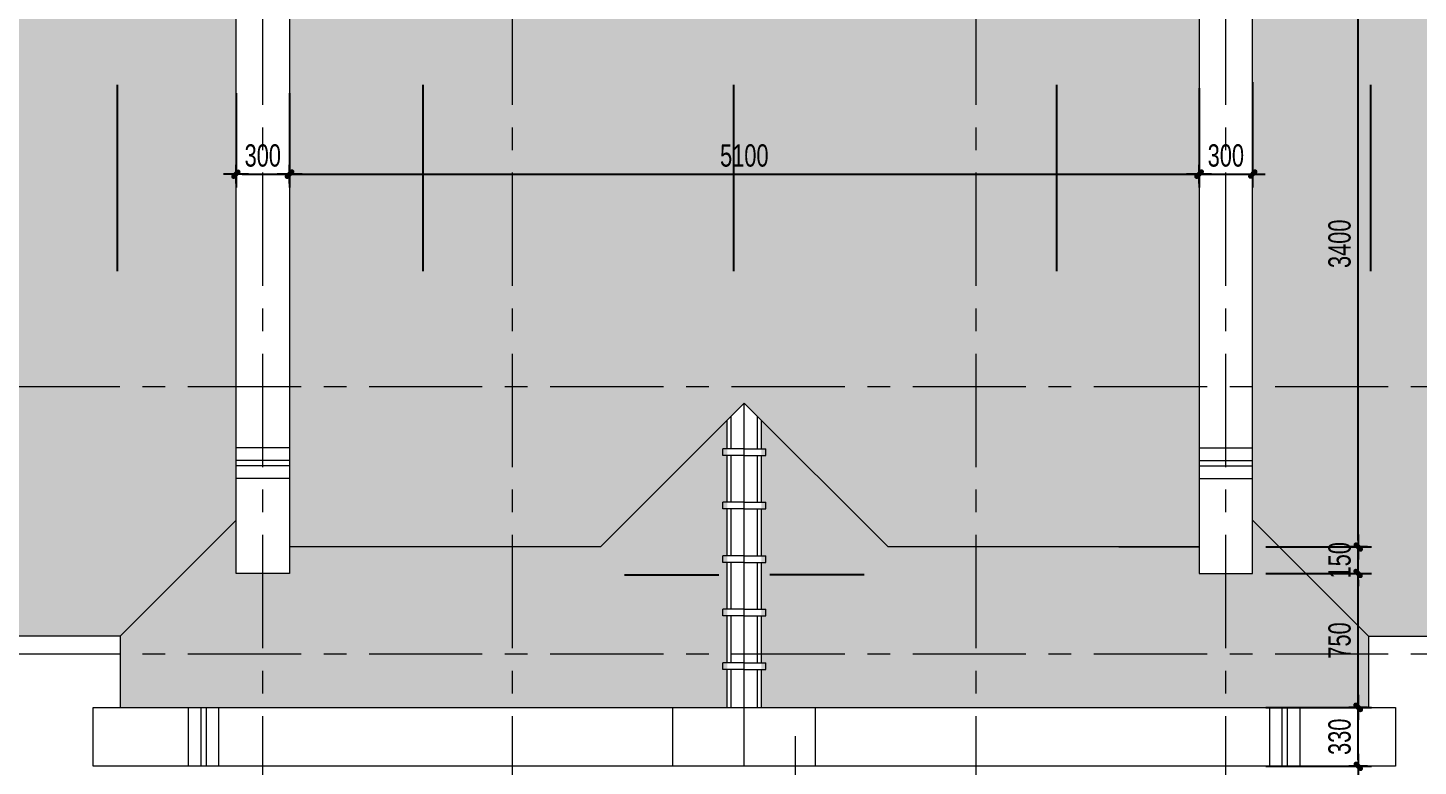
# Model space of a CAD drawing. Header units: inches. Extents: x 88947 to 296847, y 35049 to 161062.
# Drawn here: x 158844 to 166640, y 42075 to 46216 of the extents above; entities that cross this region are included whole.
import ezdxf
from ezdxf.xclip import XClip

# ---------------------------------------------------------------- set-up
doc = ezdxf.new("R2010")
doc.units = ezdxf.units.IN
doc.header["$MEASUREMENT"] = 0
doc.header["$XCLIPFRAME"] = 0
doc.header["$PDMODE"] = 1
doc.linetypes.add('ACAD_ISO03W100', pattern=[30, 12, -18])
doc.linetypes.add('CENTER', pattern=[50.8, 31.75, -6.35, 6.35, -6.35])
for name, color, linetype, lineweight in [('A-Dims', 145, 'Continuous', 25), ('CUA', 42, 'Continuous', 20), ('DIM', 7, 'Continuous', 25), ('HACTH', 8, 'Continuous', 5), ('NETMANH', 192, 'Continuous', 18), ('netthay', 254, 'Continuous', 25), ('THAY', 3, 'Continuous', 18), ('TRUC', 252, 'ACAD_ISO03W100', 13)]:
    doc.layers.add(name, color=color, linetype=linetype, lineweight=lineweight)
doc.styles.add('VNI-HELVE-CONDENSE', font='VNARIAL.TTF', dxfattribs={"width": 0.7})
doc.dimstyles.new('TAS-100', dxfattribs={"dimscale": 50, "dimtxt": 2.5, "dimasz": 0.7, "dimexe": 1.5, "dimexo": 1.5, "dimgap": 0.8, "dimtad": 1, "dimdec": 0, "dimzin": 3, "dimdsep": 46, "dimtxsty": 'VNI-HELVE-CONDENSE', "dimblk": 'TICK', "dimcen": 2.5, "dimclrt": 71, "dimazin": 2, "dimtfac": 0.75, "dimtdec": 0, "dimtix": 1, "dimtmove": 2, "dimatfit": 2, "dimldrblk": 'TICK123', "dimfxl": 1.5, "dimtolj": 1, "dimtzin": 0, "dimarcsym": 0})
doc.dimstyles.new('TL 100', dxfattribs={"dimscale": 100, "dimtxt": 1.25, "dimasz": 0.5, "dimexe": 1, "dimexo": 1, "dimgap": 0.5, "dimtad": 1, "dimdec": 0, "dimzin": 3, "dimdsep": 46, "dimtxsty": 'VNI-HELVE-CONDENSE', "dimblk": 'DOT', "dimcen": 2, "dimclrt": 7, "dimazin": 2, "dimtfac": 0.75, "dimtdec": 0, "dimtix": 1, "dimtmove": 2, "dimatfit": 2, "dimfxl": 1.5, "dimtolj": 1, "dimtzin": 0, "dimarcsym": 0})
pattern_1 = [(90, (158903.4, 42579.13), (-100, 200), [25, -175]), (90, (158890.9, 42579.13), (-100, 200), [25, -75]), (90, (158878.4, 42679.13), (-100, 200), [25, -175]), (90, (158940.9, 42529.13), (-100, 200), [12.5, -100, 12.5, -75]), (135, (158915.9, 42541.635), (-100, 6e-15), [17.6777, -265.165]), (135, (158878.4, 42529.135), (-100, 6e-15), [12.63, -270.2127]), (135, (158865.9, 42529.135), (-100, 6e-15), [15.15, -267.6927]), (225, (158865.9, 42654.135), (-100, 6e-15), [15.15, -267.6927]), (225, (158878.4, 42654.135), (-100, 6e-15), [12.63, -270.2127]), (225, (158915.9, 42641.635), (-100, 6e-15), [17.6777, -265.165]), (116.565, (158915.9, 42554.135), (-100, 5e-05), [27.951, -195.656]), (116.565, (158903.4, 42554.135), (-100, 5e-05), [27.951, -195.656]), (116.565, (158890.9, 42504.135), (-100, 5e-05), [27.951, -195.656]), (116.565, (158878.4, 42504.135), (-100, 5e-05), [27.951, -195.656]), (153.43495, (158940.9, 42529.135), (-100, -5e-05), [27.951, -419.2627]), (153.43495, (158940.9, 42541.635), (-100, -5e-05), [27.951, -419.2627]), (206.56505, (158940.9, 42641.635), (-100, 5e-05), [27.951, -419.2627]), (206.56505, (158940.9, 42654.135), (-100, 5e-05), [27.951, -419.2627]), (243.435, (158915.9, 42629.135), (-100, -5e-05), [27.951, -195.656]), (243.435, (158903.4, 42629.135), (-100, -5e-05), [27.951, -195.656]), (243.435, (158890.9, 42679.135), (-100, -5e-05), [27.951, -195.656]), (243.435, (158878.4, 42679.135), (-100, -5e-05), [27.951, -195.656]), (172.87498, (158940.902, 42529.135), (-100.000016, -2.5e-05), [100.7782, -1511.6733]), (187.12502, (158940.902, 42654.135), (-100.000016, 2.5e-05), [100.7782, -1511.6733])]

# ---------------------------------------------------------------- blocks, each defined once
blk = doc.blocks.new('_Dot')
at = {"layer": 'netthay', "color": 0, "lineweight": -2}
blk.add_line((-0.5, 0), (-1, 0), dxfattribs=at)
at = {"layer": 'netthay', "color": 0, "const_width": 0.5}
blk.add_lwpolyline([(-0.25, 0, 1), (0.25, 0, 1)], format="xyb", close=True, dxfattribs=at)
blk = doc.blocks.new('TICK')
at = {"layer": 'A-Dims', "color": 1}
for p, q in [((-2, 0), (2, 0)), ((0, 1.5), (0, -1.5))]:
    blk.add_line(p, q, dxfattribs=at)
at = {"layer": 'A-Dims', "color": 1, "const_width": 0.788}
blk.add_lwpolyline([(-0.33, -0.35), (0.38, 0.38)], dxfattribs=at)
at = {"layer": 'A-Dims', "color": 1, "const_width": 0.394}
for points in [[(0.24, 0.52, -0.414214), (0.52, 0.52, -1)], [(0.52, 0.52, -0.414214), (0.52, 0.24, -1)], [(-0.47, -0.21, 0.414214), (-0.47, -0.49, 1)], [(-0.47, -0.49, 0.414214), (-0.19, -0.49, 1)]]:
    blk.add_lwpolyline(points, format="xyb", dxfattribs=at)
blk = doc.blocks.new('*D3003')
at = {"layer": 'Defpoints', "color": 0}
for p in [(160011.3, 45923.7), (160311.3, 45923.7), (160311.3, 45395.3)]:
    blk.add_point(p, dxfattribs=at)
at = {"layer": 'DIM', "color": 0, "lineweight": -2}
for p, q in [((160011.3, 45848.7), (160011.3, 45320.3)), ((160311.3, 45848.7), (160311.3, 45320.3)), ((160046.3, 45395.3), (160276.3, 45395.3))]:
    blk.add_line(p, q, dxfattribs=at)
at = {"layer": 'DIM', "color": 0, "lineweight": -2, "xscale": 35, "yscale": 35, "zscale": 35, "rotation": 180}
blk.add_blockref('TICK', (160011.3, 45395.3), dxfattribs=at)
at = {"layer": 'DIM', "color": 0, "lineweight": -2, "xscale": 35, "yscale": 35, "zscale": 35}
blk.add_blockref('TICK', (160311.3, 45395.3), dxfattribs=at)
at = {"layer": 'DIM', "color": 71, "insert": (160161.3, 45499.2), "char_height": 125, "attachment_point": 5, "style": 'VNI-HELVE-CONDENSE'}
blk.add_mtext('\\A1;300', dxfattribs=at)
blk = doc.blocks.new('TICK123')
at = {"layer": 'A-Dims', "color": 1}
blk.add_lwpolyline([(0.05, 0, 0, 0.84, 0), (-2.11, 0, 8.4, 8.4, 0)], format="xyseb", dxfattribs=at)
blk = doc.blocks.new('*D3004')
at = {"layer": 'Defpoints', "color": 0}
for p in [(160311.3, 45876.6), (165411.3, 45876.6), (165411.3, 45395.3)]:
    blk.add_point(p, dxfattribs=at)
at = {"layer": 'DIM', "color": 0, "lineweight": -2}
for p, q in [((160311.3, 45801.6), (160311.3, 45320.3)), ((165411.3, 45801.6), (165411.3, 45320.3)), ((160346.3, 45395.3), (165376.3, 45395.3))]:
    blk.add_line(p, q, dxfattribs=at)
at = {"layer": 'DIM', "color": 0, "lineweight": -2, "xscale": 35, "yscale": 35, "zscale": 35, "rotation": 180}
blk.add_blockref('TICK', (160311.3, 45395.3), dxfattribs=at)
at = {"layer": 'DIM', "color": 0, "lineweight": -2, "xscale": 35, "yscale": 35, "zscale": 35}
blk.add_blockref('TICK', (165411.3, 45395.3), dxfattribs=at)
at = {"layer": 'DIM', "color": 71, "insert": (162861.3, 45499.1), "char_height": 125, "attachment_point": 5, "style": 'VNI-HELVE-CONDENSE'}
blk.add_mtext('\\A1;5100', dxfattribs=at)
blk = doc.blocks.new('*D3005')
at = {"layer": 'Defpoints', "color": 0}
for p in [(165411.3, 45951.6), (165711.3, 45986.4), (165711.3, 45395.3)]:
    blk.add_point(p, dxfattribs=at)
at = {"layer": 'DIM', "color": 0, "lineweight": -2}
for p, q in [((165411.3, 45876.6), (165411.3, 45320.3)), ((165711.3, 45911.4), (165711.3, 45320.3)), ((165446.3, 45395.3), (165676.3, 45395.3))]:
    blk.add_line(p, q, dxfattribs=at)
at = {"layer": 'DIM', "color": 0, "lineweight": -2, "xscale": 35, "yscale": 35, "zscale": 35, "rotation": 180}
blk.add_blockref('TICK', (165411.3, 45395.3), dxfattribs=at)
at = {"layer": 'DIM', "color": 0, "lineweight": -2, "xscale": 35, "yscale": 35, "zscale": 35}
blk.add_blockref('TICK', (165711.3, 45395.3), dxfattribs=at)
at = {"layer": 'DIM', "color": 71, "insert": (165561.3, 45499.2), "char_height": 125, "attachment_point": 5, "style": 'VNI-HELVE-CONDENSE'}
blk.add_mtext('\\A1;300', dxfattribs=at)
blk = doc.blocks.new('A$C02956A0F')
at = {"layer": 'THAY'}
for p, q in [((0, 95.6), (263, 95.6)), ((263, 0), (263, 120.3)), ((263, 120.3), (300, 120.3)), ((300, 95.6), (563, 95.6)), ((563, 0), (563, 120.3)), ((563, 120.3), (600, 120.3)), ((600, 95.6), (863, 95.6)), ((863, 0), (863, 120.3)), ((863, 120.3), (900, 120.3)), ((900, 95.6), (1163, 95.6)), ((1163, 0), (1163, 120.3)), ((1163, 120.3), (1200, 120.3)), ((1200, 95.6), (1463, 95.6)), ((1463, 0), (1463, 120.3)), ((1463, 120.3), (1500, 120.3)), ((1500, 95.6), (1763, 95.6)), ((1763, 0), (1763, 120.3)), ((1763, 120.3), (1800, 120.3)), ((1800, 95.6), (2063, 95.6)), ((2063, 0), (2063, 120.3)), ((2063, 120.3), (2100, 120.3)), ((2100, 95.6), (2363, 95.6)), ((2363, 0), (2363, 120.3)), ((2363, 120.3), (2400, 120.3)), ((2400, 95.6), (2663, 95.6)), ((2663, 0), (2663, 120.3)), ((2663, 120.3), (2700, 120.3)), ((2700, 95.6), (2963, 95.6)), ((2963, 0), (2963, 120.3)), ((2963, 120.3), (3000, 120.3)), ((3000, 95.6), (3263, 95.6)), ((3263, 0), (3263, 120.3)), ((3263, 120.3), (3300, 120.3)), ((3300, 95.6), (3563, 95.6)), ((3563, 0), (3563, 120.3)), ((3563, 120.3), (3600, 120.3)), ((3600, 95.6), (3863, 95.6)), ((3863, 0), (3863, 120.3)), ((3863, 120.3), (3900, 120.3)), ((3900, 95.6), (4162.9, 95.6)), ((4162.9, 0), (4162.9, 120.3)), ((4162.9, 120.3), (4200, 120.3)), ((4200, 95.6), (4462.9, 95.6)), ((4462.9, 0), (4462.9, 120.3)), ((4462.9, 120.3), (4500, 120.3)), ((4500, 95.6), (4762.9, 95.6)), ((4762.9, 0), (4762.9, 120.3)), ((4762.9, 120.3), (4800, 120.3)), ((4800, 95.6), (5062.9, 95.6)), ((5062.9, 0), (5062.9, 120.3)), ((5062.9, 120.3), (5100, 120.3)), ((0, 73.7), (263, 73.7)), ((263, 0), (263, -120.3)), ((300, 73.7), (563, 73.7)), ((563, 0), (563, -120.3)), ((600, 73.7), (863, 73.7)), ((863, 0), (863, -120.3)), ((900, 73.7), (1163, 73.7)), ((1163, 0), (1163, -120.3)), ((1200, 73.7), (1463, 73.7)), ((1463, 0), (1463, -120.3)), ((1500, 73.7), (1763, 73.7)), ((1763, 0), (1763, -120.3)), ((1800, 73.7), (2063, 73.7)), ((2063, 0), (2063, -120.3)), ((2100, 73.7), (2363, 73.7)), ((2363, 0), (2363, -120.3)), ((2400, 73.7), (2663, 73.7)), ((2663, 0), (2663, -120.3)), ((2700, 73.7), (2963, 73.7)), ((2963, 0), (2963, -120.3)), ((3000, 73.7), (3263, 73.7)), ((3263, 0), (3263, -120.3)), ((3300, 73.7), (3563, 73.7)), ((3563, 0), (3563, -120.3)), ((3600, 73.7), (3863, 73.7)), ((3863, 0), (3863, -120.3)), ((3900, 73.7), (4162.9, 73.7)), ((4162.9, 0), (4162.9, -120.3)), ((4200, 73.7), (4462.9, 73.7)), ((4462.9, 0), (4462.9, -120.3)), ((4500, 73.7), (4762.9, 73.7)), ((4762.9, 0), (4762.9, -120.3)), ((4800, 73.7), (5062.9, 73.7)), ((5062.9, 0), (5062.9, -120.3)), ((0, -73.7), (263, -73.7)), ((300, -73.7), (563, -73.7)), ((600, -73.7), (863, -73.7)), ((900, -73.7), (1163, -73.7)), ((1200, -73.7), (1463, -73.7)), ((1500, -73.7), (1763, -73.7)), ((1800, -73.7), (2063, -73.7)), ((2100, -73.7), (2363, -73.7)), ((2400, -73.7), (2663, -73.7)), ((2700, -73.7), (2963, -73.7)), ((3000, -73.7), (3263, -73.7)), ((3300, -73.7), (3563, -73.7)), ((3600, -73.7), (3863, -73.7)), ((3900, -73.7), (4162.9, -73.7)), ((4200, -73.7), (4462.9, -73.7)), ((4500, -73.7), (4762.9, -73.7)), ((4800, -73.7), (5062.9, -73.7)), ((0, -95.6), (263, -95.6)), ((263, -120.3), (300, -120.3)), ((300, -95.6), (563, -95.6)), ((563, -120.3), (600, -120.3)), ((600, -95.6), (863, -95.6)), ((863, -120.3), (900, -120.3)), ((900, -95.6), (1163, -95.6)), ((1163, -120.3), (1200, -120.3)), ((1200, -95.6), (1463, -95.6)), ((1463, -120.3), (1500, -120.3)), ((1500, -95.6), (1763, -95.6)), ((1763, -120.3), (1800, -120.3)), ((1800, -95.6), (2063, -95.6)), ((2063, -120.3), (2100, -120.3)), ((2100, -95.6), (2363, -95.6)), ((2363, -120.3), (2400, -120.3)), ((2400, -95.6), (2663, -95.6)), ((2663, -120.3), (2700, -120.3)), ((2700, -95.6), (2963, -95.6)), ((2963, -120.3), (3000, -120.3)), ((3000, -95.6), (3263, -95.6)), ((3263, -120.3), (3300, -120.3)), ((3300, -95.6), (3563, -95.6)), ((3563, -120.3), (3600, -120.3)), ((3600, -95.6), (3863, -95.6)), ((3863, -120.3), (3900, -120.3)), ((3900, -95.6), (4162.9, -95.6)), ((4162.9, -120.3), (4200, -120.3)), ((4200, -95.6), (4462.9, -95.6)), ((4462.9, -120.3), (4500, -120.3)), ((4500, -95.6), (4762.9, -95.6)), ((4762.9, -120.3), (4800, -120.3)), ((4800, -95.6), (5062.9, -95.6)), ((5062.9, -120.3), (5100, -120.3))]:
    blk.add_line(p, q, dxfattribs=at)
for points in [[(300, 0), (300, 120.3)], [(600, 0), (600, 120.3)], [(900, 0), (900, 120.3)], [(1200, 0), (1200, 120.3)], [(1500, 0), (1500, 120.3)], [(1800, 0), (1800, 120.3)], [(2100, 0), (2100, 120.3)], [(2400, 0), (2400, 120.3)], [(2700, 0), (2700, 120.3)], [(3000, 0), (3000, 120.3)], [(3300, 0), (3300, 120.3)], [(3600, 0), (3600, 120.3)], [(3900, 0), (3900, 120.3)], [(4200, 0), (4200, 120.3)], [(4500, 0), (4500, 120.3)], [(4800, 0), (4800, 120.3)], [(5100, 0), (5100, 120.3)], [(300, 0), (300, -120.3)], [(600, 0), (600, -120.3)], [(900, 0), (900, -120.3)], [(1200, 0), (1200, -120.3)], [(1500, 0), (1500, -120.3)], [(1800, 0), (1800, -120.3)], [(2100, 0), (2100, -120.3)], [(2400, 0), (2400, -120.3)], [(2700, 0), (2700, -120.3)], [(3000, 0), (3000, -120.3)], [(3300, 0), (3300, -120.3)], [(3600, 0), (3600, -120.3)], [(3900, 0), (3900, -120.3)], [(4200, 0), (4200, -120.3)], [(4500, 0), (4500, -120.3)], [(4800, 0), (4800, -120.3)], [(5100, 0), (5100, -120.3)]]:
    blk.add_lwpolyline(points, dxfattribs=at)
blk = doc.blocks.new('*D2992')
at = {"layer": 'Defpoints', "color": 0}
for p in [(165711.3, 42404.7), (166303.2, 42404.7), (165711.3, 42074.7)]:
    blk.add_point(p, dxfattribs=at)
at = {"layer": 'DIM', "color": 0, "lineweight": -2}
for p, q in [((165786.3, 42404.7), (166378.2, 42404.7)), ((166303.2, 42109.7), (166303.2, 42369.7)), ((165786.3, 42074.7), (166378.2, 42074.7))]:
    blk.add_line(p, q, dxfattribs=at)
at = {"layer": 'DIM', "color": 0, "lineweight": -2, "xscale": 35, "yscale": 35, "zscale": 35}
for p, rotation in [((166303.2, 42404.7), 90), ((166303.2, 42074.7), 270)]:
    blk.add_blockref('TICK', p, dxfattribs=dict(at, rotation=rotation))
at = {"layer": 'DIM', "color": 71, "insert": (166199.3, 42239.7), "char_height": 125, "attachment_point": 5, "rotation": 90, "style": 'VNI-HELVE-CONDENSE'}
blk.add_mtext('\\A1;330', dxfattribs=at)
blk = doc.blocks.new('*D3006')
at = {"layer": 'Defpoints', "color": 0}
for p in [(165711.3, 43154.7), (166303.2, 43154.7), (165711.3, 42404.7)]:
    blk.add_point(p, dxfattribs=at)
at = {"layer": 'DIM', "color": 0, "lineweight": -2}
for p, q in [((165786.3, 43154.7), (166378.2, 43154.7)), ((166303.2, 42439.7), (166303.2, 43119.7)), ((165786.3, 42404.7), (166378.2, 42404.7))]:
    blk.add_line(p, q, dxfattribs=at)
at = {"layer": 'DIM', "color": 0, "lineweight": -2, "xscale": 35, "yscale": 35, "zscale": 35}
for p, rotation in [((166303.2, 43154.7), 90), ((166303.2, 42404.7), 270)]:
    blk.add_blockref('TICK', p, dxfattribs=dict(at, rotation=rotation))
at = {"layer": 'DIM', "color": 71, "insert": (166199.4, 42779.7), "char_height": 125, "attachment_point": 5, "rotation": 90, "style": 'VNI-HELVE-CONDENSE'}
blk.add_mtext('\\A1;750', dxfattribs=at)
blk = doc.blocks.new('*D3007')
at = {"layer": 'Defpoints', "color": 0}
for p in [(165711.3, 43304.7), (166303.2, 43304.7), (165711.3, 43154.7)]:
    blk.add_point(p, dxfattribs=at)
at = {"layer": 'DIM', "color": 0, "lineweight": -2}
for p, q in [((166303.2, 43339.7), (166303.2, 43374.7)), ((165786.3, 43304.7), (166378.2, 43304.7)), ((166303.2, 43154.7), (166303.2, 43304.7)), ((165786.3, 43154.7), (166378.2, 43154.7)), ((166303.2, 43119.7), (166303.2, 43084.7))]:
    blk.add_line(p, q, dxfattribs=at)
at = {"layer": 'DIM', "color": 0, "lineweight": -2, "xscale": 35, "yscale": 35, "zscale": 35}
for p, rotation in [((166303.2, 43304.7), 270), ((166303.2, 43154.7), 90)]:
    blk.add_blockref('TICK', p, dxfattribs=dict(at, rotation=rotation))
at = {"layer": 'DIM', "color": 71, "insert": (166199.4, 43229.7), "char_height": 125, "attachment_point": 5, "rotation": 90, "style": 'VNI-HELVE-CONDENSE'}
blk.add_mtext('\\A1;150', dxfattribs=at)
blk = doc.blocks.new('*D2993')
at = {"layer": 'Defpoints', "color": 0}
for p in [(165711.3, 46704.7), (166303.2, 46704.7), (165711.3, 43304.7)]:
    blk.add_point(p, dxfattribs=at)
at = {"layer": 'DIM', "color": 0, "lineweight": -2}
for p, q in [((165786.3, 46704.7), (166378.2, 46704.7)), ((166303.2, 43339.7), (166303.2, 46669.7)), ((165786.3, 43304.7), (166378.2, 43304.7))]:
    blk.add_line(p, q, dxfattribs=at)
at = {"layer": 'DIM', "color": 0, "lineweight": -2, "xscale": 35, "yscale": 35, "zscale": 35}
for p, rotation in [((166303.2, 46704.7), 90), ((166303.2, 43304.7), 270)]:
    blk.add_blockref('TICK', p, dxfattribs=dict(at, rotation=rotation))
at = {"layer": 'DIM', "color": 71, "insert": (166199.3, 45004.7), "char_height": 125, "attachment_point": 5, "rotation": 90, "style": 'VNI-HELVE-CONDENSE'}
blk.add_mtext('\\A1;3400', dxfattribs=at)
blk = doc.blocks.new('A$C20782791')
at = {"layer": 'THAY'}
for points in [[(534.5, -330), (534.5, 0)], [(604.6, -330), (604.6, 0)], [(634.7, -330), (634.7, 0)], [(704.7, -330), (704.7, 0)]]:
    blk.add_lwpolyline(points, dxfattribs=at)

msp = doc.modelspace()

# ---------------------------------------------------------------- hatches: boundary and pattern name
at = {"layer": 'HACTH'}
h = msp.add_hatch(dxfattribs=at)
h.set_pattern_fill('TILE_02', color=256, scale=100, style=0, pattern_type=2)
h.set_pattern_definition([(0, (157135.82, 43262.59), (200, 100), [25, -175]), (0, (157135.82, 43275.09), (200, 100), [25, -75]), (0, (157235.82, 43287.59), (200, 100), [25, -175]), (0, (157085.82, 43225.09), (200, 100), [12.5, -100, 12.5, -75]), (45, (157098.315, 43250.09), (0, 100), [17.6777, -265.165]), (45, (157085.815, 43287.59), (0, 100), [12.63, -270.2127]), (45, (157085.815, 43300.09), (0, 100), [15.15, -267.6927]), (135, (157210.815, 43300.09), (0, 100), [15.15, -267.6927]), (135, (157210.815, 43287.59), (0, 100), [12.63, -270.2127]), (135, (157198.315, 43250.09), (0, 100), [17.6777, -265.165]), (26.565, (157110.815, 43250.09), (5e-05, 100), [27.951, -195.656]), (26.565, (157110.815, 43262.59), (5e-05, 100), [27.951, -195.656]), (26.565, (157060.815, 43275.09), (5e-05, 100), [27.951, -195.656]), (26.565, (157060.815, 43287.59), (5e-05, 100), [27.951, -195.656]), (63.435, (157085.815, 43225.09), (-5e-05, 100), [27.951, -419.2627]), (63.435, (157098.315, 43225.09), (-5e-05, 100), [27.951, -419.2627]), (116.565, (157198.315, 43225.09), (5e-05, 100), [27.951, -419.2627]), (116.565, (157210.815, 43225.09), (5e-05, 100), [27.951, -419.2627]), (153.435, (157185.815, 43250.09), (-5e-05, 100), [27.951, -195.656]), (153.435, (157185.815, 43262.59), (-5e-05, 100), [27.951, -195.656]), (153.435, (157235.815, 43275.09), (-5e-05, 100), [27.951, -195.656]), (153.435, (157235.815, 43287.59), (-5e-05, 100), [27.951, -195.656]), (82.87498, (157085.815, 43225.091), (-2.5e-05, 100.000016), [100.7782, -1511.6733]), (97.12502, (157210.815, 43225.091), (2.5e-05, 100.000016), [100.7782, -1511.6733])])
h.paths.add_polyline_path([(160011.3, 46704.7), (156961.3, 46704.7), (156961.3, 44204.7), (160011.3, 44204.7)])
h.paths.add_polyline_path([(159361.3, 42804.7), (160011.3, 43454.7), (160011.3, 44204.7), (156961.3, 44204.7), (156961.3, 42804.7)])
h = msp.add_hatch(dxfattribs=at)
h.set_pattern_fill('TILE_02', color=256, scale=100, style=0, pattern_type=2)
h.set_pattern_definition([(180, (168586.87, 43262.59), (-200, 100), [25, -175]), (180, (168586.87, 43275.09), (-200, 100), [25, -75]), (180, (168486.87, 43287.59), (-200, 100), [25, -175]), (180, (168636.87, 43225.09), (-200, 100), [12.5, -100, 12.5, -75]), (135, (168624.374, 43250.09), (0, 100), [17.6777, -265.165]), (135, (168636.874, 43287.59), (0, 100), [12.63, -270.2127]), (135, (168636.874, 43300.09), (0, 100), [15.15, -267.6927]), (45, (168511.874, 43300.09), (0, 100), [15.15, -267.6927]), (45, (168511.874, 43287.59), (0, 100), [12.63, -270.2127]), (45, (168524.374, 43250.09), (0, 100), [17.6777, -265.165]), (153.435, (168611.87, 43250.09), (-5e-05, 100), [27.951, -195.656]), (153.435, (168611.87, 43262.59), (-5e-05, 100), [27.951, -195.656]), (153.435, (168661.87, 43275.09), (-5e-05, 100), [27.951, -195.656]), (153.435, (168661.87, 43287.59), (-5e-05, 100), [27.951, -195.656]), (116.565, (168636.874, 43225.09), (5e-05, 100), [27.951, -419.2627]), (116.565, (168624.374, 43225.09), (5e-05, 100), [27.951, -419.2627]), (63.435, (168524.374, 43225.09), (-5e-05, 100), [27.951, -419.2627]), (63.435, (168511.874, 43225.09), (-5e-05, 100), [27.951, -419.2627]), (26.565, (168536.87, 43250.09), (5e-05, 100), [27.951, -195.656]), (26.565, (168536.87, 43262.59), (5e-05, 100), [27.951, -195.656]), (26.565, (168486.87, 43275.09), (5e-05, 100), [27.951, -195.656]), (26.565, (168486.87, 43287.59), (5e-05, 100), [27.951, -195.656]), (97.12502, (168636.874, 43225.091), (2.5e-05, 100.000016), [100.7782, -1511.6733]), (82.87498, (168511.874, 43225.091), (-2.5e-05, 100.000016), [100.7782, -1511.6733])])
h.paths.add_polyline_path([(165711.3, 46704.7), (168761.3, 46704.7), (168761.3, 44204.7), (165711.3, 44204.7)])
h.paths.add_polyline_path([(165711.3, 43454.7), (166361.4, 42804.7), (168761.3, 42804.7), (168761.3, 44204.7), (165711.3, 44204.7)])
h = msp.add_hatch(dxfattribs=at)
h.set_pattern_fill('TILE_02', color=256, scale=100, style=0, pattern_type=2)
h.set_pattern_definition([(0, (157085.82, 133648.57), (200, 100), [25, -175]), (0, (157085.82, 133661.07), (200, 100), [25, -75]), (0, (157185.82, 133673.57), (200, 100), [25, -175]), (0, (157035.82, 133611.07), (200, 100), [12.5, -100, 12.5, -75]), (45, (157048.315, 133636.07), (0, 100.00003), [17.6777, -265.165]), (45, (157035.815, 133673.57), (0, 100.00003), [12.63, -270.2127]), (45, (157035.815, 133686.07), (0, 100.00003), [15.15, -267.6927]), (135, (157160.815, 133686.07), (0, 100.00003), [15.15, -267.6927]), (135, (157160.815, 133673.57), (0, 100.00003), [12.63, -270.2127]), (135, (157148.315, 133636.07), (0, 100.00003), [17.6777, -265.165]), (26.56505, (157060.815, 133636.07), (4.5e-05, 100), [27.9509, -195.6559]), (26.56505, (157060.815, 133648.57), (4.5e-05, 100), [27.9509, -195.6559]), (26.56505, (157010.815, 133661.07), (4.5e-05, 100), [27.9509, -195.6559]), (26.56505, (157010.815, 133673.57), (4.5e-05, 100), [27.9509, -195.6559]), (63.43495, (157035.815, 133611.07), (-4.5e-05, 100), [27.9509, -419.2627]), (63.43495, (157048.315, 133611.07), (-4.5e-05, 100), [27.9509, -419.2627]), (116.56505, (157148.315, 133611.07), (4.5e-05, 100), [27.9509, -419.2627]), (116.56505, (157160.815, 133611.07), (4.5e-05, 100), [27.9509, -419.2627]), (153.43495, (157135.815, 133636.07), (-4.5e-05, 100), [27.9509, -195.6559]), (153.43495, (157135.815, 133648.57), (-4.5e-05, 100), [27.9509, -195.6559]), (153.43495, (157185.815, 133661.07), (-4.5e-05, 100), [27.9509, -195.6559]), (153.43495, (157185.815, 133673.57), (-4.5e-05, 100), [27.9509, -195.6559]), (82.874984, (157035.815, 133611.069), (-2.54e-05, 100.0000155), [100.7782, -1511.6733]), (97.125016, (157160.815, 133611.069), (2.54e-05, 100.0000155), [100.7782, -1511.6733])])
h.paths.add_polyline_path([(161661.3, 46609), (161511.3, 46609), (161511.3, 46584.3), (161474.3, 46584.3), (161474.3, 46609), (161211.3, 46609), (161211.3, 46584.3), (161174.3, 46584.3), (161174.3, 46609), (160911.3, 46609), (160911.3, 46584.3), (160874.3, 46584.3), (160874.3, 46609), (160611.3, 46609), (160611.3, 46584.3), (160574.3, 46584.3), (160574.3, 46609), (160311.3, 46609), (160311.3, 44204.7), (161661.3, 44204.7)])
h.paths.add_polyline_path([(164061.3, 46609), (163911.3, 46609), (163911.3, 46584.3), (163874.3, 46584.3), (163874.3, 46609), (163611.3, 46609), (163611.3, 46584.3), (163574.3, 46584.3), (163574.3, 46609), (163311.3, 46609), (163311.3, 46584.3), (163274.3, 46584.3), (163274.3, 46609), (163011.3, 46609), (163011.3, 46584.3), (162974.3, 46584.3), (162974.3, 46609), (162711.3, 46609), (162711.3, 46584.3), (162674.3, 46584.3), (162674.3, 46609), (162411.3, 46609), (162411.3, 46584.3), (162374.3, 46584.3), (162374.3, 46609), (162111.3, 46609), (162111.3, 46584.3), (162074.3, 46584.3), (162074.3, 46609), (161811.3, 46609), (161811.3, 46584.3), (161774.3, 46584.3), (161774.3, 46609), (161661.3, 46609), (161661.3, 44204.7), (164061.3, 44204.7)])
h.paths.add_polyline_path([(165411.3, 46584.3), (165374.3, 46584.3), (165374.3, 46609), (165111.3, 46609), (165111.3, 46584.3), (165074.3, 46584.3), (165074.3, 46609), (164811.3, 46609), (164811.3, 46584.3), (164774.3, 46584.3), (164774.3, 46609), (164511.3, 46609), (164511.3, 46584.3), (164474.3, 46584.3), (164474.3, 46609), (164211.3, 46609), (164211.3, 46584.3), (164174.3, 46584.3), (164174.3, 46609), (164061.3, 46609), (164061.3, 44204.7), (165411.3, 44204.7)])
h.paths.add_polyline_path([(160311.3, 43304.7), (161661.3, 43304.7), (161661.3, 44204.7), (160311.3, 44204.7)])
h.paths.add_polyline_path([(164061.3, 43304.7), (165411.3, 43304.7), (165411.3, 44204.7), (164061.3, 44204.7)])
h.paths.add_polyline_path([(161661.3, 43304.7), (162055.3, 43304.7), (162861.3, 44110.7), (163667.3, 43304.7), (164061.3, 43304.7), (164061.3, 44204.7), (161661.3, 44204.7)])
h = msp.add_hatch(dxfattribs=at)
h.set_pattern_fill('TILE_02', color=256, scale=100, angle=90, style=0, pattern_type=2)
h.set_pattern_definition(pattern_1)
h.paths.add_polyline_path([(162765.7, 44015), (162055.3, 43304.7), (161561.3, 43304.7), (161561.3, 42704.7), (162765.7, 42704.7)])
h.paths.add_polyline_path([(162765.7, 42704.7), (161561.3, 42704.7), (161561.3, 42404.7), (162765.7, 42404.7)])
h.paths.add_polyline_path([(161561.3, 43304.7), (160311.3, 43304.7), (160311.3, 43154.7), (160161.3, 43154.7), (160161.3, 42704.7), (161561.3, 42704.7)])
h.paths.add_polyline_path([(161561.3, 42704.7), (160161.3, 42704.7), (160161.3, 42404.7), (161561.3, 42404.7)])
h.paths.add_polyline_path([(160161.3, 43154.7), (160011.3, 43154.7), (160011.3, 43454.7), (159361.3, 42804.7), (159361.3, 42704.7), (160161.3, 42704.7)])
h.paths.add_polyline_path([(160161.3, 42704.7), (159361.3, 42704.7), (159361.3, 42404.7), (160161.3, 42404.7)])
h = msp.add_hatch(dxfattribs=at)
h.set_pattern_fill('TILE_02', color=256, scale=100, angle=90, style=0, pattern_type=2)
h.set_pattern_definition(pattern_1)
h.paths.add_polyline_path([(162957, 44015), (163667.3, 43304.7), (164161.3, 43304.7), (164161.3, 42704.7), (162957, 42704.7)])
h.paths.add_polyline_path([(162957, 42704.7), (164161.3, 42704.7), (164161.3, 42404.7), (162957, 42404.7)])
h.paths.add_polyline_path([(164161.3, 43304.7), (165411.3, 43304.7), (165411.3, 43154.7), (165561.3, 43154.7), (165561.3, 42704.7), (164161.3, 42704.7)])
h.paths.add_polyline_path([(164161.3, 42704.7), (165561.3, 42704.7), (165561.3, 42404.7), (164161.3, 42404.7)])
h.paths.add_polyline_path([(165561.3, 43154.7), (165711.3, 43154.7), (165711.3, 43454.7), (166361.4, 42804.7), (166361.4, 42704.7), (165561.3, 42704.7)])
h.paths.add_polyline_path([(165561.3, 42704.7), (166361.4, 42704.7), (166361.4, 42404.7), (165561.3, 42404.7)])

# ---------------------------------------------------------------- linework, layer by layer
msp.add_lwpolyline([(163452.3, 41731), (163148.6, 41731), (163148.6, 42243.8)], dxfattribs=at)
at = {"layer": 'THAY'}
for points in [[(160011.3, 50254.7), (160311.3, 50254.7), (160311.3, 43154.7), (160011.3, 43154.7)], [(165711.3, 50254.7), (165411.3, 50254.7), (165411.3, 43154.7), (165711.3, 43154.7)], [(159210.9, 42404.7), (166511.8, 42404.7), (166511.8, 42074.7), (159210.9, 42074.7)]]:
    msp.add_lwpolyline(points, close=True, dxfattribs=at)
for points in [[(163667.3, 43304.7), (162861.3, 44110.7), (162055.3, 43304.7)], [(162861.3, 42404.7), (162861.3, 44110.7)], [(160011.3, 43454.7), (159361.3, 42804.7)], [(165711.3, 43454.7), (166361.4, 42804.7)], [(160761.3, 43304.7), (160761.3, 43304.7), (160311.3, 43304.7)], [(162055.3, 43304.7), (160311.3, 43304.7)], [(165411.3, 43304.7), (163667.3, 43304.7)], [(164961.3, 43304.7), (164961.3, 43304.7), (165411.3, 43304.7)], [(159361.3, 42804.7), (156961.3, 42804.7)], [(159361.3, 42804.7), (159361.3, 42404.7)], [(166361.4, 42804.7), (168761.3, 42804.7)], [(166361.4, 42804.7), (168761.3, 42804.7)], [(166361.4, 42804.7), (166361.4, 42404.7)], [(159745.4, 42074.7), (159745.4, 42404.7)], [(159815.4, 42074.7), (159815.4, 42404.7)], [(159845.5, 42074.7), (159845.5, 42404.7)], [(159915.5, 42074.7), (159915.5, 42404.7)], [(162461.3, 42074.7), (162461.3, 42404.7)], [(162861.3, 42074.7), (162861.3, 42404.7)], [(162861.3, 42074.7), (162861.3, 42404.7)], [(163261.3, 42074.7), (163261.3, 42404.7)], [(165807.1, 42074.7), (165807.1, 42404.7)], [(165877.2, 42074.7), (165877.2, 42404.7)], [(165907.3, 42074.7), (165907.3, 42404.7)], [(165977.3, 42074.7), (165977.3, 42404.7)]]:
    msp.add_lwpolyline(points, dxfattribs=at)
at = {"layer": 'TRUC', "linetype": 'CENTER', "ltscale": 20}
for points in [[(160161.3, 40704.7), (160161.3, 53204.7)], [(161561.3, 40704.7), (161561.3, 53204.7)], [(164161.3, 40704.7), (164161.3, 53204.7)], [(165561.3, 40704.7), (165561.3, 53204.7)], [(154661.3, 44204.7), (171061.3, 44204.7)], [(154661.3, 42704.7), (171061.3, 42704.7)]]:
    msp.add_lwpolyline(points, dxfattribs=at)

# ---------------------------------------------------------------- block references
at = {"layer": 'DIM'}
ref = msp.add_blockref('A$C20782791', (160011.3, 43154.7), dxfattribs=dict(at, rotation=90))
XClip(ref).set_block_clipping_path([(364.5484553687, -300), (1241.9153532701, 121.2920722421)])
ref = msp.add_blockref('A$C20782791', (165711.3, 43154.7), dxfattribs=dict(at, xscale=-1, rotation=270))
XClip(ref).set_block_clipping_path([(364.5484553687, -300), (1241.9153532701, 121.2920722421)])
at = {"layer": 'NETMANH'}
ref = msp.add_blockref('A$C02956A0F', (162861.3, 42354.7), dxfattribs=dict(at, xscale=-1, rotation=270))
XClip(ref).set_block_clipping_path([(50, -0.0000000004), (50, 400.0000000002), (1298.3354455603, 457.6645544393), (1756.0000000085, -0.0000000089), (950, -806.0000000174), (50, -400.0000000009)])

# ---------------------------------------------------------------- dimensions: what is measured, and where the dimension line sits
at = {"layer": 'DIM'}
for base, p1, p2, picture, middle in [((166303.2, 46704.7), (165711.3, 43304.7), (165711.3, 46704.7), '*D2993', (166199.3, 45004.7)), ((166303.2, 43304.7), (165711.3, 43154.7), (165711.3, 43304.7), '*D3007', (166199.4, 43229.7)), ((166303.2, 43154.7), (165711.3, 42404.7), (165711.3, 43154.7), '*D3006', (166199.4, 42779.7)), ((166303.2, 42404.7), (165711.3, 42074.7), (165711.3, 42404.7), '*D2992', (166199.3, 42239.7))]:
    dim = msp.add_linear_dim(base=base, p1=p1, p2=p2, angle=90, dimstyle='TAS-100', dxfattribs=at)
    dim.commit()
    dim.dimension.update_dxf_attribs({"geometry": picture, "text_midpoint": middle})
for base, p1, p2, picture, middle in [((160311.3, 45395.3), (160011.3, 45923.7), (160311.3, 45923.7), '*D3003', (160161.3, 45499.2)), ((165711.3, 45395.3), (165411.3, 45951.6), (165711.3, 45986.4), '*D3005', (165561.3, 45499.2)), ((165411.3, 45395.3), (160311.3, 45876.6), (165411.3, 45876.6), '*D3004', (162861.3, 45499.1))]:
    dim = msp.add_linear_dim(base=base, p1=p1, p2=p2, dimstyle='TAS-100', dxfattribs=at)
    dim.commit()
    dim.dimension.update_dxf_attribs({"geometry": picture, "text_midpoint": middle})

# ---------------------------------------------------------------- leaders
at = {"layer": 'CUA'}
for points in [[(159347.7, 44851.7), (159347.7, 45896.2)], [(161060.8, 44851.7), (161060.8, 45896.2)], [(162802.1, 44851.7), (162802.1, 45896.2)], [(164613.1, 44851.7), (164613.1, 45896.2)], [(166375, 44851.7), (166375, 45896.2)], [(162188.8, 43148.6), (162719.1, 43148.6)], [(163533.9, 43148.6), (163003.6, 43148.6)]]:
    msp.add_leader(points, dimstyle='TL 100', override={"dimasz": 1.5, "dimgap": 0.5, "dimtad": 0}, dxfattribs=at)

doc.saveas('drawing.dxf')
